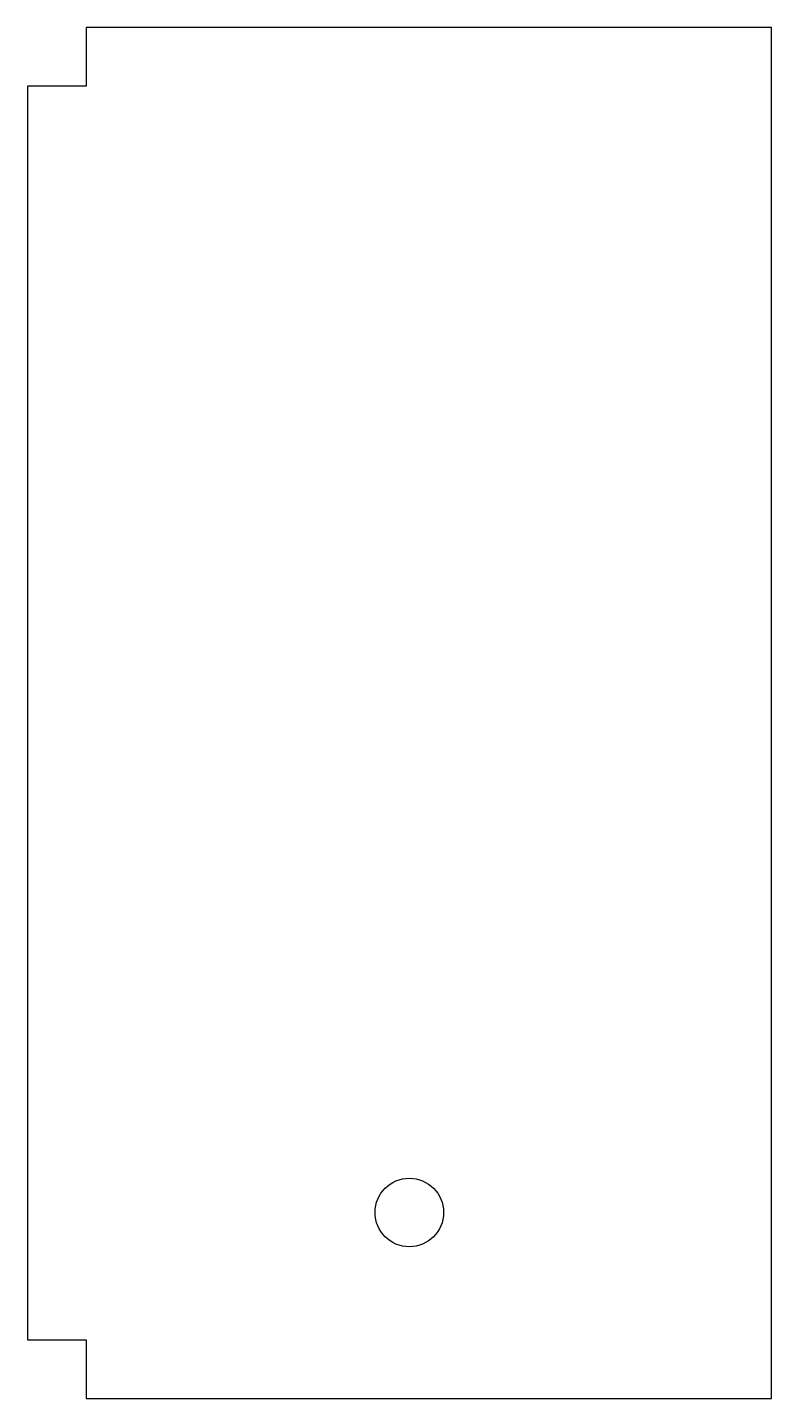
# Model space of a CAD drawing. Extents: x 244 to 320, y 3 to 143.
import ezdxf

# ---------------------------------------------------------------- set-up
doc = ezdxf.new("R2010")
doc.units = 0
doc.layers.get('0').update_dxf_attribs({"linetype": 'continuous'})

# ---------------------------------------------------------------- blocks, each defined once
blk = doc.blocks.new('SKETCH011')
at = {"color": 7}
blk.add_lwpolyline([(320, 3), (320, 143), (250, 143), (250, 137), (244, 137), (244, 9), (250, 9), (250, 3)], close=True, dxfattribs=at)
blk.add_circle((283, 22), 3.5, dxfattribs=at)

msp = doc.modelspace()

# ---------------------------------------------------------------- block references
at = {"color": 7}
msp.add_blockref('SKETCH011', (0, 0), dxfattribs=at)

doc.saveas('drawing.dxf')
